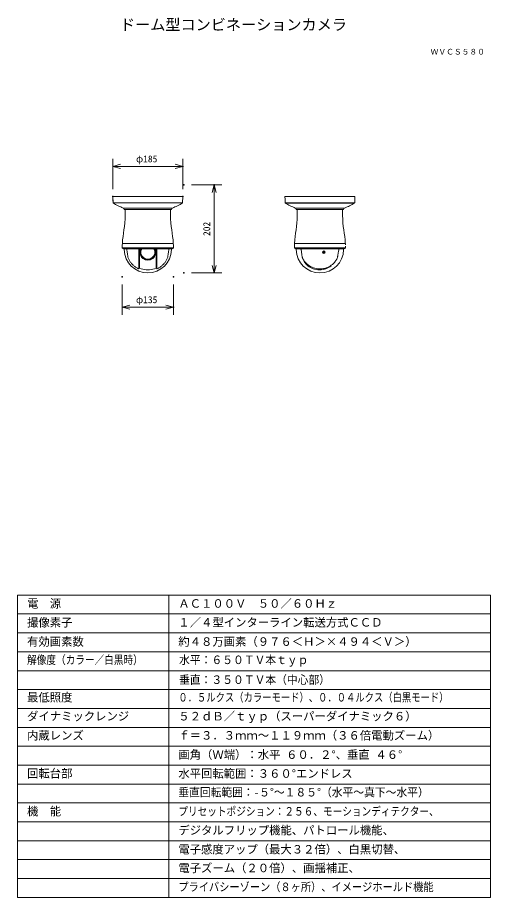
# Model space of a CAD drawing. Units: millimetres, scale not verified. Extents: x -63 to 62, y -116 to 117.
import ezdxf
from ezdxf.enums import TextEntityAlignment as Align

# ---------------------------------------------------------------- set-up
doc = ezdxf.new("R2010")
doc.units = ezdxf.units.MM
doc.header["$LTSCALE"] = 0.125
doc.header["$PDMODE"] = 32
doc.header["$PDSIZE"] = 0.0625
for name, color, linetype, lineweight in [('0-0_0', 7, 'Continuous', 18), ('0-2_WAKU', 1, 'Continuous', 18), ('0-4_GAIKEI', 7, 'Continuous', 18), ('0-5_SUNPO', 7, 'Continuous', 18)]:
    doc.layers.add(name, color=color, linetype=linetype, lineweight=lineweight)
for name, color, linetype in [('0-1_DEFPOINTS', 7, 'Continuous'), ('0-3_MOJI1', 7, 'Continuous'), ('0-6_TOUROKU', 7, 'Continuous')]:
    doc.layers.add(name, color=color, linetype=linetype)
doc.styles.add('ＭＳ ゴシック', font='')
doc.styles.get('ＭＳ ゴシック').set_extended_font_data('MS Gothic')

# ---------------------------------------------------------------- blocks, each defined once
blk = doc.blocks.new('_OPEN30')
at = {"layer": '0-0_0'}
blk.add_line((0, 0), (-1, 0), dxfattribs=at)
blk.add_lwpolyline([(-1, 0.26795), (0, 0), (-1, -0.26795)], dxfattribs=at)
blk = doc.blocks.new('D6')
at = {"layer": '0-1_DEFPOINTS'}
for p in [(-14.9521, 71.447), (-33.4521, 63.447), (-14.9521, 63.447)]:
    blk.add_point(p, dxfattribs=at)
at = {"layer": '0-5_SUNPO'}
for p, q in [((-33.4521, 65.447), (-33.4521, 73.447)), ((-14.9521, 65.447), (-14.9521, 73.447)), ((-31.4521, 71.447), (-16.9521, 71.447))]:
    blk.add_line(p, q, dxfattribs=at)
at = {"layer": '0-5_SUNPO', "xscale": 2, "yscale": 2, "rotation": 180}
blk.add_blockref('_OPEN30', (-33.4521, 71.447), dxfattribs=at)
at = {"layer": '0-5_SUNPO', "xscale": 2, "yscale": 2}
blk.add_blockref('_OPEN30', (-14.9521, 71.447), dxfattribs=at)
at = {"layer": '0-5_SUNPO', "style": 'ＭＳ ゴシック'}
blk.add_text('φ185', height=1.833, dxfattribs=at).set_placement((-27.3271, 71.947), align=Align.BOTTOM_LEFT)
blk = doc.blocks.new('D5')
at = {"layer": '0-1_DEFPOINTS'}
for p in [(-14.6688, 66.5463), (-6.6688, 66.5463), (-14.6688, 43.247)]:
    blk.add_point(p, dxfattribs=at)
at = {"layer": '0-5_SUNPO'}
for p, q in [((-12.6688, 66.5463), (-4.6688, 66.5463)), ((-6.6688, 45.247), (-6.6688, 64.5463)), ((-12.6688, 43.247), (-4.6688, 43.247))]:
    blk.add_line(p, q, dxfattribs=at)
at = {"layer": '0-5_SUNPO', "xscale": 2, "yscale": 2}
for p, rotation in [((-6.6688, 66.5463), 90), ((-6.6688, 43.247), 270)]:
    blk.add_blockref('_OPEN30', p, dxfattribs=dict(at, rotation=rotation))
at = {"layer": '0-5_SUNPO', "style": 'ＭＳ ゴシック'}
blk.add_text('202', height=1.833, rotation=90, dxfattribs=at).set_placement((-7.1688, 53.0217), align=Align.BOTTOM_LEFT)
blk = doc.blocks.new('D4')
at = {"layer": '0-1_DEFPOINTS'}
for p in [(-30.9522, 42.1876), (-17.4521, 42.1876), (-17.4521, 34.1876)]:
    blk.add_point(p, dxfattribs=at)
at = {"layer": '0-5_SUNPO'}
for p, q in [((-30.9522, 40.1876), (-30.9522, 32.1876)), ((-17.4521, 40.1876), (-17.4521, 32.1876)), ((-28.9522, 34.1876), (-19.4521, 34.1876))]:
    blk.add_line(p, q, dxfattribs=at)
at = {"layer": '0-5_SUNPO', "xscale": 2, "yscale": 2, "rotation": 180}
blk.add_blockref('_OPEN30', (-30.9522, 34.1876), dxfattribs=at)
at = {"layer": '0-5_SUNPO', "xscale": 2, "yscale": 2}
blk.add_blockref('_OPEN30', (-17.4521, 34.1876), dxfattribs=at)
at = {"layer": '0-5_SUNPO', "style": 'ＭＳ ゴシック'}
blk.add_text('φ135', height=1.833, dxfattribs=at).set_placement((-27.3271, 34.6876), align=Align.BOTTOM_LEFT)

msp = doc.modelspace()

# ---------------------------------------------------------------- linework, layer by layer
at = {"layer": '0-2_WAKU', "color": 4}
for p, q in [((62.4672, -36.2847), (-62.5328, -36.2847)), ((-62.5328, -36.2847), (-62.5328, -116.2847)), ((-22.5328, -116.2847), (-22.5328, -36.2847)), ((62.4672, -116.2847), (62.4672, -36.2847)), ((-62.5328, -116.2847), (62.4672, -116.2847))]:
    msp.add_line(p, q, dxfattribs=at)
at = {"layer": '0-2_WAKU'}
for p, q in [((-62.5328, -41.2847), (62.4672, -41.2847)), ((-62.5328, -46.2847), (62.4672, -46.2847)), ((-62.5328, -51.2847), (62.4672, -51.2847)), ((-62.5328, -56.2847), (62.4672, -56.2847)), ((-62.5328, -61.2847), (62.4672, -61.2847)), ((-62.5328, -66.2847), (62.4672, -66.2847)), ((-62.5328, -71.2847), (62.4672, -71.2847)), ((-62.5328, -76.2847), (62.4672, -76.2847)), ((-62.5328, -81.2847), (62.4672, -81.2847)), ((-62.5328, -86.2847), (62.4672, -86.2847)), ((-62.5328, -91.2847), (62.4672, -91.2847)), ((-62.5328, -96.2847), (62.4672, -96.2847)), ((-62.5328, -101.2847), (62.4672, -101.2847)), ((-62.5328, -106.2847), (62.4672, -106.2847)), ((-62.5328, -111.2847), (62.4672, -111.2847))]:
    msp.add_line(p, q, dxfattribs=at)
at = {"layer": '0-4_GAIKEI'}
for p, q in [((-37.3526, 69.1819), (-37.3246, 68.3805)), ((-37.3524, 69.1819), (-18.8524, 69.1819)), ((-37.3524, 69.1819), (-37.2956, 67.5534)), ((-37.3211, 68.2809), (-37.2957, 67.5534)), ((-18.9093, 67.5534), (-37.2956, 67.5534)), ((-18.9093, 67.5534), (-18.8524, 69.1819)), ((8.1439, 69.1819), (8.1719, 68.3805)), ((8.144, 69.1819), (8.172, 68.3805)), ((8.144, 69.1819), (26.644, 69.1819)), ((8.1711, 68.8815), (8.2166, 68.8815)), ((8.1719, 68.3809), (8.1828, 68.3809)), ((8.1753, 68.2809), (8.2008, 67.5534)), ((8.1756, 68.2779), (8.2009, 67.5534)), ((8.2212, 68.8515), (8.191, 68.8515)), ((26.5871, 67.5534), (8.2009, 67.5534)), ((8.2064, 68.4109), (8.2367, 68.4109)), ((8.2112, 68.3809), (8.2577, 68.3809)), ((8.2493, 67.7262), (8.219, 67.7262)), ((8.2517, 67.7444), (8.2215, 67.7444)), ((8.263, 68.339), (8.2326, 68.339)), ((26.5871, 67.5534), (26.644, 69.1819)), ((-34.6022, 66.1406), (-21.6027, 66.1406)), ((-34.5533, 66.0987), (-34.3504, 65.7576)), ((-34.5531, 66.0987), (-21.6518, 66.0987)), ((-21.8546, 65.7576), (-34.3503, 65.7576)), ((-21.8546, 65.7576), (-21.6518, 66.0987)), ((26.5394, 67.4716), (8.2486, 67.4716)), ((10.8943, 66.1406), (23.8938, 66.1406)), ((10.9432, 66.0987), (11.146, 65.7576)), ((10.9433, 66.0987), (23.8447, 66.0987)), ((23.6419, 65.7576), (11.1462, 65.7576)), ((23.6419, 65.7576), (23.8447, 66.0987)), ((-21.3772, 56.7217), (-34.8278, 56.7217)), ((-21.3813, 56.7918), (-34.8237, 56.7918)), ((24.1192, 56.7217), (10.6686, 56.7217)), ((10.6728, 56.7918), (24.1151, 56.7918)), ((10.7555, 56.7718), (10.7555, 56.7217)), ((10.7556, 56.7718), (23.0256, 56.7718)), ((10.8256, 56.7918), (10.8256, 56.7718)), ((23.0418, 56.7417), (23.0418, 56.7217)), ((23.085, 56.7417), (23.085, 56.7217)), ((23.085, 56.7417), (23.1216, 56.7417)), ((23.1006, 56.7718), (24.0323, 56.7718)), ((23.1216, 56.7417), (23.1216, 56.7217)), ((23.9623, 56.7918), (23.9623, 56.7718)), ((24.0323, 56.7718), (24.0323, 56.7217)), ((24.1349, 56.4113), (24.1192, 56.7217)), ((-21.75, 55.3626), (-34.455, 55.3626)), ((-34.3771, 55.3626), (-34.3654, 55.1397)), ((-21.8279, 55.3626), (-21.8396, 55.1397)), ((24.144, 55.6191), (10.6439, 55.6191)), ((24.0615, 55.5232), (10.7263, 55.5232)), ((11.0414, 55.3626), (23.7465, 55.3626)), ((11.1193, 55.3626), (11.131, 55.1397)), ((12.3558, 55.34), (22.4321, 55.34)), ((23.6686, 55.3626), (23.6569, 55.1397))]:
    msp.add_line(p, q, dxfattribs=at)
at = {"layer": '0-4_GAIKEI', "color": 1}
for p, q in [((-34.7409, 56.7718), (-34.7409, 56.7217)), ((-34.7408, 56.7718), (-21.4641, 56.7718)), ((-34.6708, 56.7918), (-34.6708, 56.7718)), ((-21.5342, 56.7918), (-21.5342, 56.7718)), ((-21.4641, 56.7718), (-21.4641, 56.7217)), ((-21.3525, 55.6191), (-34.8525, 55.6191)), ((-21.4349, 55.5232), (-34.7701, 55.5232)), ((-33.6595, 55.34), (-33.6607, 55.3626)), ((-30.4472, 55.34), (-33.6595, 55.34)), ((-30.4555, 55.0801), (-30.4555, 50.0736)), ((-30.3655, 55.3626), (-30.4434, 55.1486)), ((-30.3053, 50.2337), (-30.3053, 55.3626)), ((-25.8997, 50.2337), (-25.8997, 55.3626)), ((-25.7616, 55.1486), (-25.8395, 55.3626)), ((-25.7578, 55.34), (-22.5455, 55.34)), ((-25.7495, 50.0736), (-25.7495, 55.0801)), ((-22.5455, 55.34), (-22.5443, 55.3626)), ((12.3453, 55.3626), (12.3522, 55.3316)), ((12.3453, 55.3626), (12.3522, 55.3316)), ((12.3523, 55.3313), (12.3522, 55.3316)), ((12.3696, 55.2733), (12.3793, 55.2409)), ((12.3891, 55.2085), (12.4067, 55.151)), ((12.3892, 55.2082), (12.4067, 55.151)), ((18.225, 54.4739), (18.3602, 54.4739)), ((18.225, 54.4038), (18.225, 54.4739)), ((18.3602, 54.4038), (18.225, 54.4038)), ((18.3602, 54.609), (18.4303, 54.609)), ((18.3602, 54.4739), (18.3602, 54.609)), ((18.3602, 54.2686), (18.3602, 54.4038)), ((18.4303, 54.2686), (18.3602, 54.2686)), ((18.4303, 54.609), (18.4303, 54.4739)), ((18.4303, 54.4739), (18.5654, 54.4739)), ((18.5654, 54.4038), (18.4303, 54.4038)), ((18.4303, 54.4038), (18.4303, 54.2686)), ((18.5654, 54.4739), (18.5654, 54.4038)), ((22.3678, 55.096), (22.3746, 55.1274)), ((22.3746, 55.1274), (22.3812, 55.151)), ((22.3987, 55.2085), (22.4085, 55.2409)), ((22.4183, 55.2733), (22.4355, 55.3313)), ((22.4355, 55.3313), (22.4356, 55.3316)), ((22.4356, 55.3316), (22.4426, 55.3626)), ((22.4356, 55.3316), (22.4426, 55.3626)), ((-30.3053, 50.5839), (-30.4555, 50.659)), ((-25.7495, 50.659), (-25.8997, 50.5839))]:
    msp.add_line(p, q, dxfattribs=at)
at = {"layer": '0-4_GAIKEI'}
for points in [[(-34.1128, 65.7576), (-34.1005, 65.1006), (-34.1103, 64.218), (-34.1346, 63.31), (-34.1986, 62.2038), (-34.2834, 61.2993), (-34.4118, 60.4003), (-34.5414, 59.5014), (-34.6547, 58.6001), (-34.7574, 57.6978), (-34.8237, 56.7918)], [(-22.0922, 65.7577), (-22.1045, 65.1006), (-22.0947, 64.218), (-22.0704, 63.31), (-22.0064, 62.2038), (-21.9216, 61.2993), (-21.7932, 60.4003), (-21.6636, 59.5014), (-21.5503, 58.6001), (-21.4476, 57.6978), (-21.3813, 56.7918)], [(11.3836, 65.7576), (11.3959, 65.1006), (11.3861, 64.218), (11.3618, 63.1097), (11.2978, 62.2038), (11.213, 61.2993), (11.0846, 60.4003), (10.955, 59.5014), (10.8417, 58.6001), (10.739, 57.6978), (10.6728, 56.7918)], [(23.4042, 65.7576), (23.392, 65.1006), (23.4018, 64.218), (23.4261, 63.1097), (23.4901, 62.2038), (23.5749, 61.2993), (23.7032, 60.4003), (23.8329, 59.5014), (23.9461, 58.6001), (24.0489, 57.6978), (24.1151, 56.7918)], [(-34.8525, 55.6191), (-34.8551, 55.9868), (-34.8457, 56.3544), (-34.8278, 56.7217)], [(-21.3525, 55.6191), (-21.3499, 55.9868), (-21.3593, 56.3544), (-21.3772, 56.7217)], [(10.6439, 55.6191), (10.6413, 55.9868), (10.6507, 56.3544), (10.6686, 56.7217)], [(24.144, 55.6191), (24.1465, 55.9868), (24.1453, 56.0709)], [(-34.455, 55.3626), (-34.5053, 55.3765), (-34.5503, 55.3997), (-34.5925, 55.4284), (-34.634, 55.4584), (-34.6766, 55.4863), (-34.7216, 55.5089), (-34.7701, 55.5232)], [(-21.75, 55.3626), (-21.6997, 55.3765), (-21.6547, 55.3997), (-21.6125, 55.4284), (-21.571, 55.4584), (-21.5284, 55.4863), (-21.4835, 55.5089), (-21.4349, 55.5232)], [(11.0414, 55.3626), (10.9912, 55.3765), (10.9461, 55.3997), (10.904, 55.4284), (10.8625, 55.4584), (10.8198, 55.4863), (10.7749, 55.5089), (10.7263, 55.5232)], [(23.7465, 55.3626), (23.7967, 55.3765), (23.8418, 55.3997), (23.8839, 55.4284), (23.9254, 55.4584), (23.968, 55.4863), (24.013, 55.5089), (24.0615, 55.5232)]]:
    msp.add_lwpolyline(points, dxfattribs=at)
at = {"layer": '0-4_GAIKEI', "color": 1}
for points in [[(-30.529, 50.0294), (-30.7043, 50.1164), (-30.8788, 50.2106), (-31.0499, 50.311), (-31.2173, 50.4173), (-31.3809, 50.5294), (-31.5405, 50.6471), (-31.6959, 50.7704), (-31.8468, 50.899), (-31.9932, 51.0329), (-32.1347, 51.1718), (-32.2714, 51.3155), (-32.4028, 51.464), (-32.529, 51.617), (-32.6498, 51.7743), (-32.765, 51.9358), (-32.8744, 52.1012), (-32.978, 52.2703), (-33.0756, 52.443), (-33.167, 52.619), (-33.2523, 52.798), (-33.3172, 52.9851), (-33.3529, 53.1802), (-33.3856, 53.3758), (-33.4174, 53.5716), (-33.4482, 53.7675), (-33.478, 53.9636), (-33.5069, 54.1598), (-33.5347, 54.3562), (-33.5617, 54.5527), (-33.5876, 54.7493), (-33.6125, 54.9461), (-33.6365, 55.143), (-33.6595, 55.34)], [(-25.676, 50.0294), (-25.5007, 50.1164), (-25.3262, 50.2106), (-25.1551, 50.311), (-24.9877, 50.4173), (-24.8241, 50.5294), (-24.6645, 50.6471), (-24.5091, 50.7704), (-24.3582, 50.899), (-24.2118, 51.0329), (-24.0703, 51.1718), (-23.9337, 51.3155), (-23.8022, 51.464), (-23.676, 51.617), (-23.5552, 51.7743), (-23.44, 51.9358), (-23.3306, 52.1012), (-23.227, 52.2703), (-23.1294, 52.443), (-23.038, 52.619), (-22.9527, 52.798), (-22.8878, 52.9851), (-22.8521, 53.1802), (-22.8194, 53.3758), (-22.7876, 53.5716), (-22.7568, 53.7675), (-22.727, 53.9636), (-22.6981, 54.1598), (-22.6703, 54.3562), (-22.6434, 54.5527), (-22.6174, 54.7493), (-22.5925, 54.9461), (-22.5685, 55.143), (-22.5455, 55.34)], [(12.3523, 55.3313), (12.3697, 55.2729), (12.3892, 55.2082)], [(12.4067, 55.151), (12.4133, 55.1274), (12.4201, 55.096), (12.4237, 55.0734)], [(12.4131, 55.1281), (12.42, 55.0967), (12.4237, 55.0734)], [(12.4237, 55.0734), (12.4825, 54.6557), (12.5328, 54.3249), (12.5763, 54.0542), (12.6149, 53.8251), (12.6496, 53.6265), (12.6812, 53.4513), (12.7103, 53.2943), (12.7372, 53.1531), (12.7624, 53.0248), (12.7986, 52.9025), (12.8538, 52.7813), (12.9232, 52.6523), (13.0045, 52.5115), (13.1004, 52.3575), (13.2159, 52.1869), (13.3577, 51.9958), (13.5368, 51.7786), (13.7718, 51.5265), (14.0513, 51.2665), (14.3488, 51.0285), (14.663, 50.8135), (14.9924, 50.6223), (15.3352, 50.4561), (15.6892, 50.3159), (16.0528, 50.2025), (16.4239, 50.1164), (16.8003, 50.0581), (17.1799, 50.0281), (17.5608, 50.0263), (17.9407, 50.0529), (18.3176, 50.1076), (18.6894, 50.1903), (19.054, 50.3004), (19.4093, 50.4372), (19.7536, 50.6002), (20.0848, 50.7884), (20.4009, 51.0005), (20.7006, 51.2358), (20.9824, 51.4931)], [(20.9824, 51.4931), (21.2266, 51.7506), (21.4123, 51.9731), (21.5587, 52.1682), (21.6773, 52.3419), (21.7756, 52.4985), (21.8586, 52.6414), (21.9294, 52.7723), (21.9863, 52.8946), (22.0238, 53.0174), (22.0494, 53.1462), (22.0763, 53.2876), (22.1055, 53.4449), (22.1373, 53.6205), (22.1721, 53.8197), (22.2108, 54.0496), (22.2546, 54.3214), (22.3051, 54.6538), (22.3642, 55.0734)], [(22.3642, 55.0734), (22.3679, 55.0967), (22.3748, 55.1281), (22.3812, 55.151)], [(22.3812, 55.151), (22.3988, 55.2088), (22.4184, 55.2736), (22.4355, 55.3313)], [(13.0296, 52.3562), (13.2094, 52.0299), (13.4291, 51.6994), (13.676, 51.3887), (13.9475, 51.1013), (14.2426, 50.8377), (14.5609, 50.5988), (14.8981, 50.3882), (15.2472, 50.2094), (15.6039, 50.0628), (15.9788, 49.9442), (16.3879, 49.8532), (16.8349, 49.7968), (17.3018, 49.7829), (17.7687, 49.798), (18.2155, 49.856), (18.6243, 49.9484), (18.9989, 50.0683), (19.3551, 50.2161), (19.7036, 50.3962), (20.0402, 50.6081), (20.3576, 50.848), (20.3907, 50.8756)], [(-30.3053, 50.2335), (-29.8881, 50.0747), (-29.4519, 49.9476), (-29.0071, 49.8563), (-28.5564, 49.8013), (-28.1028, 49.7829), (-27.6492, 49.8012), (-27.1986, 49.8562), (-26.7537, 49.9475), (-26.3176, 50.0745), (-25.8997, 50.2335)]]:
    msp.add_lwpolyline(points, dxfattribs=at)
for radius in [0.3504, 0.3004]:
    msp.add_circle((18.3952, 54.4388), radius, dxfattribs=at)
at = {"layer": '0-4_GAIKEI'}
for centre, radius, start, end in [((-37.1956, 67.5569), 0.1001, 182, 238.46229), ((-19.0094, 67.5569), 0.1001, 301.53771, 358), ((8.3008, 67.5569), 0.1001, 182, 238.46229), ((26.4871, 67.5569), 0.1001, 301.53771, 358), ((-28.2415, 82.0792), 17.161, 238.34378, 248.24403), ((-34.6393, 66.0475), 0.1001, 30.73549, 68.32783), ((-21.5657, 66.0475), 0.1001, 111.67217, 149.26451), ((-27.9635, 82.0792), 17.161, 291.75597, 301.65622), ((17.2549, 82.0792), 17.161, 238.34378, 248.24403), ((10.8571, 66.0475), 0.1001, 30.73549, 68.32783), ((23.9307, 66.0475), 0.1001, 111.67217, 149.26451), ((17.533, 82.0792), 17.161, 291.75597, 301.65622), ((-34.7524, 55.6218), 0.1001, 181.50731, 259.8377), ((-28.1025, 55.2398), 6.2579, 180.91677, 270), ((-28.1025, 55.2398), 6.2579, 270, 359.08323), ((-21.4526, 55.6218), 0.1001, 280.1623, 358.49269), ((10.744, 55.6218), 0.1001, 181.50731, 259.8377), ((17.3939, 55.2398), 6.2579, 180.91677, 359.08323), ((24.0439, 55.6218), 0.1001, 280.1623, 358.49269)]:
    msp.add_arc(centre, radius, start, end, dxfattribs=at)
at = {"layer": '0-4_GAIKEI', "color": 1}
for centre, radius, start, end in [((-30.2552, 55.0801), 0.2003, 159.99854, 180.00189), ((-28.1025, 54.4388), 2.0826, 153.65513, 26.34019), ((-28.1025, 54.4388), 1.9875, 152.26891, 27.72396), ((-28.1025, 54.4388), 1.9475, 151.66788, 268.96635), ((-28.1025, 54.4388), 1.8373, 149.74499, 30.26377), ((-28.1025, 54.4388), 1.9475, 268.96891, 28.33223), ((-25.9498, 55.0801), 0.2003, 359.9981, 20.00147), ((-30.5055, 50.0736), 0.0501, 244.62217, 0), ((-25.6995, 50.0736), 0.0501, 180, 295.37783), ((20.5196, 50.7223), 0.2003, 124.79671, 130.06161)]:
    msp.add_arc(centre, radius, start, end, dxfattribs=at)

# ---------------------------------------------------------------- block references
at = {"layer": '0-5_SUNPO'}
for name in ['D6', 'D5', 'D4']:
    msp.add_blockref(name, (-3.9004, 5.7349), dxfattribs=at)

# ---------------------------------------------------------------- texts
at = {"layer": '0-3_MOJI1', "style": 'ＭＳ ゴシック'}
for s, height, p in [('ドーム型コンビネーションカメラ', 2.933, (-35.4733, 112.3287)), ('電\u3000源', 2.199, (-60.0328, -40.2847)), ('ＡＣ１００Ｖ\u3000５０／６０Ｈｚ', 2.199, (-20.0328, -40.2847)), ('撮像素子', 2.199, (-60.0328, -45.2847)), ('１／４型インターライン転送方式ＣＣＤ', 2.199, (-20.0328, -45.2847)), ('有効画素数', 2.199, (-60.0328, -50.3694)), ('約４８万画素（９７６＜Ｈ＞×４９４＜Ｖ＞）', 2.199, (-20.0328, -50.3694)), ('最低照度', 2.199, (-60.0328, -65.1152)), ('ダイナミックレンジ', 2.199, (-60.0328, -70.1152)), ('５２ｄＢ／ｔｙｐ（スーパーダイナミック６）', 2.199, (-20.0328, -70.1152)), ('内蔵レンズ', 2.199, (-60.0328, -75.1941)), ('ｆ＝３．３ｍｍ～１１９ｍｍ（３６倍電動ズーム）', 2.199, (-20.0328, -75.1941)), ('画角（Ｗ端）：水平 ６０．２°、垂直 ４６°', 2.199, (-20.0328, -80.2789)), ('回転台部', 2.199, (-60.0328, -85.2386)), ('水平回転範囲：３６０°エンドレス', 2.199, (-20.0328, -85.2847)), ('機\u3000能', 2.199, (-60.0328, -95.2654)), ('デジタルフリップ機能、パトロール機能、', 2.199, (-20.0328, -100.2847)), ('電子感度アップ（最大３２倍）、白黒切替、', 2.199, (-20.0328, -105.3397)), ('電子ズーム（２０倍）、画揺補正、', 2.199, (-20.0328, -110.2847))]:
    msp.add_text(s, height=height, dxfattribs=at).set_placement(p, align=Align.BOTTOM_LEFT)
for s, width, p in [('解像度（カラー／白黒時）', 0.85, (-60.0328, -55.1941)), ('水平：６５０ＴＶ本ｔｙｐ', 0.95, (-19.8272, -55.1941)), ('垂直：３５０ＴＶ本（中心部）', 0.95, (-19.8272, -60.4542)), ('０．５ルクス（カラーモード）、０．０４ルクス（白黒モード）', 0.8, (-20.0328, -65.1152)), ('垂直回転範囲：-５°～１８５°（水平～真下～水平）', 0.95, (-20.0328, -90.2297)), ('プリセットポジション：２５６、モーションディテクター、', 0.85, (-20.0328, -95.2847)), ('プライバシーゾーン（８ヶ所）、イメージホールド機能', 0.9, (-20.0328, -115.2847))]:
    msp.add_text(s, height=2.199, dxfattribs=dict(at, width=width)).set_placement(p, align=Align.BOTTOM_LEFT)
at = {"layer": '0-6_TOUROKU', "style": 'ＭＳ ゴシック'}
msp.add_text('ＷＶＣＳ５８０', height=1.466, dxfattribs=at).set_placement((46.66, 106.3287), align=Align.BOTTOM_LEFT)

doc.saveas('drawing.dxf')
